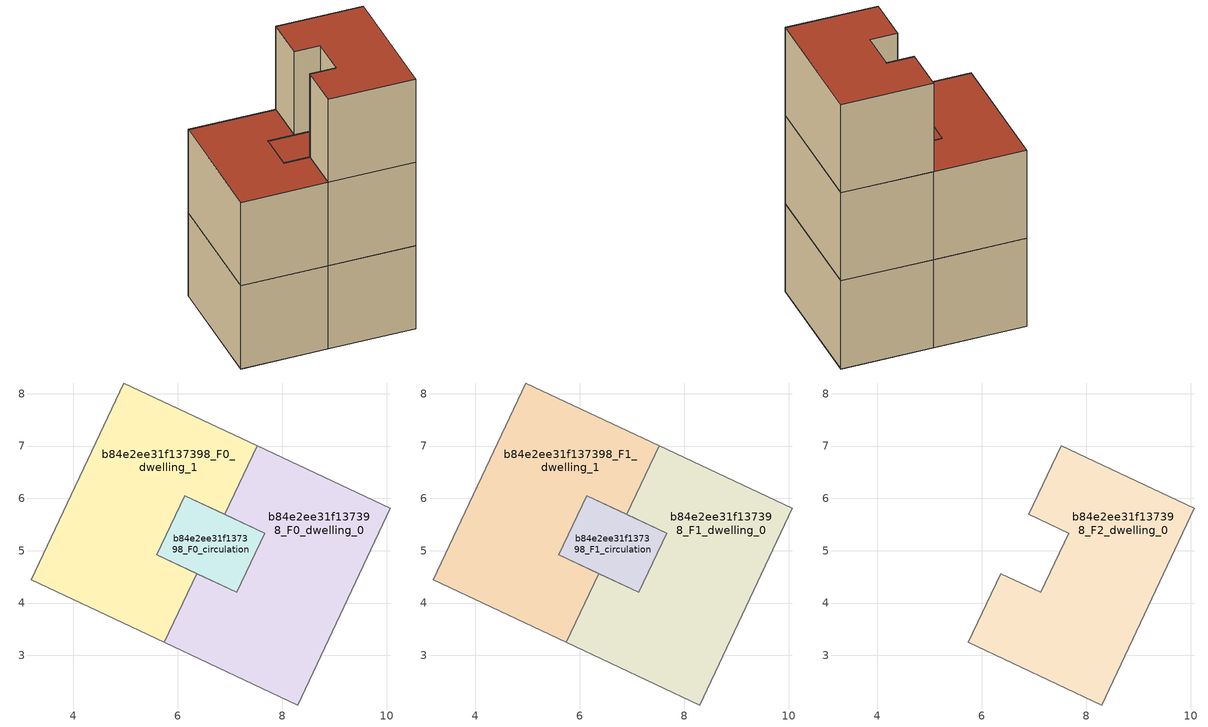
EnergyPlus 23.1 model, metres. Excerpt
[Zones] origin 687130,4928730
b84e2ee31f137398_F0_dwelling_0
 floor ground (EU_floor_Construction): 8.29,2.05 10.06,5.81 7.52,7.01 6.9,5.69 7.66,5.33 7.13,4.21 6.36,4.56 5.75,3.25 z0
 wall adiabatic (EU_wall_Construction): 6.36,4.56 7.13,4.21 / 7.66,5.33 6.9,5.69 / 7.52,7.01 10.06,5.81 8.29,2.05 5.75,3.25 6.37,4.56 z0:3
 wall to b84e2ee31f137398_F0_circulation (EU_wall_Construction): 7.13,4.21 7.66,5.33 z0:3
 wall to b84e2ee31f137398_F0_dwelling_1 (EU_wall_Construction): 6.9,5.69 7.51,7.01 z0:3
b84e2ee31f137398_F0_dwelling_1
 floor ground (EU_floor_Construction): 6.36,4.56 5.6,4.92 6.13,6.05 6.9,5.69 7.52,7.01 4.97,8.21 3.2,4.45 5.75,3.25 z0
 wall adiabatic (EU_wall_Construction): 6.9,5.69 6.13,6.05 / 5.6,4.92 6.36,4.56 / 6.37,4.56 5.75,3.25 3.2,4.45 4.97,8.21 7.52,7.01 z0:3
 wall to b84e2ee31f137398_F0_circulation (EU_wall_Construction): 6.13,6.05 5.6,4.92 z0:3
b84e2ee31f137398_F0_circulation
 floor ground (EU_floor_Construction): 7.13,4.21 7.66,5.33 6.13,6.05 5.6,4.92 z0
 wall adiabatic (EU_wall_Construction): 7.13,4.21 5.6,4.92 / 6.13,6.05 7.66,5.33 z0:3
b84e2ee31f137398_F1_dwelling_0
 floor to b84e2ee31f137398_F0_dwelling_0 (EU_floor_Construction): 8.29,2.05 10.06,5.81 7.51,7.01 6.9,5.69 7.66,5.33 7.13,4.21 6.36,4.56 5.75,3.25 z3
 wall adiabatic (EU_wall_Construction): 6.36,4.56 7.13,4.21 / 7.66,5.33 6.9,5.69 / 7.52,7.01 10.06,5.81 8.29,2.05 5.75,3.25 6.37,4.56 z3:6
 wall to b84e2ee31f137398_F1_circulation (EU_wall_Construction): 7.13,4.21 7.66,5.33 z3:6
 wall to b84e2ee31f137398_F1_dwelling_1 (EU_wall_Construction): 6.9,5.69 7.51,7.01 z3:6
b84e2ee31f137398_F1_dwelling_1
 floor to b84e2ee31f137398_F0_dwelling_1 (EU_floor_Construction): 6.36,4.56 5.6,4.92 6.13,6.05 6.9,5.69 7.51,7.01 4.97,8.21 3.2,4.45 5.75,3.25 z3
 wall adiabatic (EU_wall_Construction): 6.9,5.69 6.13,6.05 / 5.6,4.92 6.36,4.56 / 6.37,4.56 5.75,3.25 3.2,4.45 4.97,8.21 7.52,7.01 z3:6
 wall to b84e2ee31f137398_F1_circulation (EU_wall_Construction): 6.13,6.05 5.6,4.92 z3:6
 roof outside (EU_roof_Construction): 7.52,7.01 6.9,5.69 6.13,6.05 5.6,4.92 6.36,4.56 5.75,3.25 3.2,4.45 4.97,8.21 z6
b84e2ee31f137398_F1_circulation
 floor to b84e2ee31f137398_F0_circulation (EU_floor_Construction): 7.13,4.21 7.66,5.33 6.13,6.05 5.6,4.92 z3
 wall adiabatic (EU_wall_Construction): 7.13,4.21 5.6,4.92 / 6.13,6.05 7.66,5.33 z3:6
 roof outside (EU_roof_Construction): 7.66,5.33 7.13,4.21 5.6,4.92 6.13,6.05 z6
b84e2ee31f137398_F2_dwelling_0
 floor to b84e2ee31f137398_F1_dwelling_0 (EU_floor_Construction): 8.29,2.05 10.06,5.81 7.51,7.01 6.9,5.69 7.66,5.33 7.13,4.21 6.36,4.56 5.75,3.25 z6
 wall adiabatic (EU_wall_Construction): 5.75,3.25 6.36,4.56 7.13,4.21 7.66,5.33 6.9,5.69 7.52,7.01 10.06,5.81 8.29,2.05 5.75,3.25 z6:9
 roof outside (EU_roof_Construction): 10.06,5.81 8.29,2.05 5.75,3.25 6.36,4.56 7.13,4.21 7.66,5.33 6.9,5.69 7.52,7.01 z9
[Building]
EU S2 Campaign: North Axis=0; Terrain=City; Solar Distribution=FullExterior
[Site:Location]
Bologna: Latitude=44.5; Longitude=11.25; Time Zone=1; Elevation=37
[SizingPeriod:WeatherFileDays]
AnnualSizingPeriod: Begin Month=1; Begin Day of Month=1; End Month=12; End Day of Month=31; Day of Week for Start Day=Monday; Use Weather File Daylight Saving Period=No; Use Weather File Rain and Snow Indicators=No
[MATERIAL]
EU_InternalMass_Material: Roughness=MediumRough; Thickness=0.1; Conductivity=1; Density=1800; Specific Heat=900; Thermal Absorptance=0.9; Solar Absorptance=0.7; Visible Absorptance=0.7
[MATERIAL:NOMASS] Roughness=MediumRough; Thermal Absorptance=0.9; Solar Absorptance=0.7; Visible Absorptance=0.7
Name | Thermal Resistance
EU_wall_NoMass | 0.937881
EU_roof_NoMass | 0.548572
EU_floor_NoMass | 0.71348
[CONSTRUCTION]
EU_wall_Construction: EU_wall_NoMass
EU_roof_Construction: EU_roof_NoMass
EU_floor_Construction: EU_floor_NoMass
EU_InternalMass_Construction: EU_InternalMass_Material
[ZONE] Type=1; Multiplier=1; Ceiling Height=autocalculate; Floor Area=autocalculate; Part of Total Floor Area=Yes
Name | Volume
b84e2ee31f137398_F0_dwelling_0 | 31.9248
b84e2ee31f137398_F1_dwelling_0; b84e2ee31f137398_F2_dwelling_0 | 31.9226
b84e2ee31f137398_F0_dwelling_1 | 31.9241
b84e2ee31f137398_F1_dwelling_1 | 31.9233
b84e2ee31f137398_F0_circulation; b84e2ee31f137398_F1_circulation | 6.31201
[INTERNALMASS] Construction=EU_InternalMass_Construction
Name | Zone or ZoneList | Surface Area
b84e2ee31f137398_F0_dwelling_0_EU_InternalMass | b84e2ee31f137398_F0_dwelling_0 | 10.641
b84e2ee31f137398_F0_dwelling_1_EU_InternalMass | b84e2ee31f137398_F0_dwelling_1 | 10.641
b84e2ee31f137398_F1_dwelling_0_EU_InternalMass | b84e2ee31f137398_F1_dwelling_0 | 10.641
b84e2ee31f137398_F1_dwelling_1_EU_InternalMass | b84e2ee31f137398_F1_dwelling_1 | 10.641
b84e2ee31f137398_F2_dwelling_0_EU_InternalMass | b84e2ee31f137398_F2_dwelling_0 | 23.3716
[OTHEREQUIPMENT] Fuel Type=Electricity; Design Level Calculation Method=Watts/Area; Power per Zone Floor Area=1; Fraction Latent=0; Fraction Radiant=0; Fraction Lost=0; Carbon Dioxide Generation Rate=0; EndUse Subcategory=EU_Step8_InternalGains
Name | Zone or ZoneList or Space or SpaceList | Schedule
EU_Step8_InternalGain_b84e2ee31f137398_F0_dwelling_0_f000 | b84e2ee31f137398_F0_dwelling_0 | EU_Step8_GainSchedule_b84e2ee31f137398_F0_dwelling_0_f000
EU_Step8_InternalGain_b84e2ee31f137398_F0_dwelling_1_f000 | b84e2ee31f137398_F0_dwelling_1 | EU_Step8_GainSchedule_b84e2ee31f137398_F0_dwelling_1_f000
EU_Step8_InternalGain_b84e2ee31f137398_F1_dwelling_0_f000 | b84e2ee31f137398_F1_dwelling_0 | EU_Step8_GainSchedule_b84e2ee31f137398_F1_dwelling_0_f000
EU_Step8_InternalGain_b84e2ee31f137398_F1_dwelling_1_f000 | b84e2ee31f137398_F1_dwelling_1 | EU_Step8_GainSchedule_b84e2ee31f137398_F1_dwelling_1_f000
EU_Step8_InternalGain_b84e2ee31f137398_F2_dwelling_0_f000 | b84e2ee31f137398_F2_dwelling_0 | EU_Step8_GainSchedule_b84e2ee31f137398_F2_dwelling_0_f000
[ZONEINFILTRATION:DESIGNFLOWRATE] Schedule=EU_AlwaysOn; Design Flow Rate Calculation Method=Flow/Area; Flow Rate per Floor Area=0.0005; Constant Term Coefficient=1; Temperature Term Coefficient=0; Velocity Term Coefficient=0; Velocity Squared Term Coefficient=0
Name | Zone or ZoneList or Space or SpaceList
EU_Circulation_Infiltration_b84e2ee31f137398_F0_circulation | b84e2ee31f137398_F0_circulation
EU_Circulation_Infiltration_b84e2ee31f137398_F1_circulation | b84e2ee31f137398_F1_circulation
[ZONEVENTILATION:DESIGNFLOWRATE] Schedule=EU_AlwaysOn; Design Flow Rate Calculation Method=AirChanges/Hour; Air Changes per Hour=0.687892; Ventilation Type=Natural; Fan Pressure Rise=0; Fan Total Efficiency=1; Constant Term Coefficient=1; Temperature Term Coefficient=0; Velocity Term Coefficient=0; Velocity Squared Term Coefficient=0; Minimum Indoor Temperature=-100; Maximum Indoor Temperature=100; Delta Temperature=-100; Minimum Outdoor Temperature=-100; Maximum Outdoor Temperature=100; Maximum Wind Speed=40
Name | Zone or ZoneList or Space or SpaceList
EU_ConstantAir_b84e2ee31f137398_F0_dwelling_0 | b84e2ee31f137398_F0_dwelling_0
EU_ConstantAir_b84e2ee31f137398_F0_dwelling_1 | b84e2ee31f137398_F0_dwelling_1
EU_ConstantAir_b84e2ee31f137398_F1_dwelling_0 | b84e2ee31f137398_F1_dwelling_0
EU_ConstantAir_b84e2ee31f137398_F1_dwelling_1 | b84e2ee31f137398_F1_dwelling_1
EU_ConstantAir_b84e2ee31f137398_F2_dwelling_0 | b84e2ee31f137398_F2_dwelling_0
[HVACTEMPLATE:THERMOSTAT] Constant Heating Setpoint=20; Constant Cooling Setpoint=50
EU_HeatOnly_b84e2ee31f137398_F0_dwelling_0; EU_HeatOnly_b84e2ee31f137398_F0_dwelling_1; EU_HeatOnly_b84e2ee31f137398_F1_dwelling_0; EU_HeatOnly_b84e2ee31f137398_F1_dwelling_1; EU_HeatOnly_b84e2ee31f137398_F2_dwelling_0
[HVACTEMPLATE:ZONE:IDEALLOADSAIRSYSTEM] System Availability Schedule=EU_AlwaysOn; Maximum Heating Supply Air Temperature=50; Minimum Cooling Supply Air Temperature=13; Maximum Heating Supply Air Humidity Ratio=0.0156; Minimum Cooling Supply Air Humidity Ratio=0.0077; Heating Limit=NoLimit; Cooling Limit=NoLimit; Heating Availability Schedule=EU_AlwaysOn; Cooling Availability Schedule=EU_CoolingOff; Dehumidification Control Type=ConstantSensibleHeatRatio; Cooling Sensible Heat Ratio=0.7; Dehumidification Setpoint=60; Humidification Control Type=None; Humidification Setpoint=30; Outdoor Air Method=None; Outdoor Air Flow Rate per Person=0.00944; Outdoor Air Flow Rate per Zone Floor Area=0; Outdoor Air Flow Rate per Zone=0; Demand Controlled Ventilation Type=None; Outdoor Air Economizer Type=NoEconomizer; Heat Recovery Type=None; Sensible Heat Recovery Effectiveness=0.7; Latent Heat Recovery Effectiveness=0.65
Name | Template Thermostat
b84e2ee31f137398_F0_dwelling_0 | EU_HeatOnly_b84e2ee31f137398_F0_dwelling_0
b84e2ee31f137398_F0_dwelling_1 | EU_HeatOnly_b84e2ee31f137398_F0_dwelling_1
b84e2ee31f137398_F1_dwelling_0 | EU_HeatOnly_b84e2ee31f137398_F1_dwelling_0
b84e2ee31f137398_F1_dwelling_1 | EU_HeatOnly_b84e2ee31f137398_F1_dwelling_1
b84e2ee31f137398_F2_dwelling_0 | EU_HeatOnly_b84e2ee31f137398_F2_dwelling_0
[SIZING:ZONE] Zone Cooling Design Supply Air Temperature Input Method=SupplyAirTemperature; Zone Cooling Design Supply Air Temperature=13; Zone Heating Design Supply Air Temperature Input Method=SupplyAirTemperature; Zone Heating Design Supply Air Temperature=50; Zone Cooling Design Supply Air Humidity Ratio=0.008; Zone Heating Design Supply Air Humidity Ratio=0.008; Cooling Design Air Flow Method=DesignDay; Cooling Design Air Flow Rate=0; Cooling Minimum Air Flow per Zone Floor Area=0.000762; Cooling Minimum Air Flow=0; Cooling Minimum Air Flow Fraction=0.2; Heating Design Air Flow Method=DesignDay; Heating Design Air Flow Rate=0; Heating Maximum Air Flow per Zone Floor Area=0.002032; Heating Maximum Air Flow=0.141576; Heating Maximum Air Flow Fraction=0.3; Account for Dedicated Outdoor Air System=No; Dedicated Outdoor Air System Control Strategy=NeutralSupplyAir; Dedicated Outdoor Air Low Setpoint Temperature for Design=autosize; Dedicated Outdoor Air High Setpoint Temperature for Design=autosize; Zone Load Sizing Method=Sensible Load Only No Latent Load; Zone Latent Cooling Design Supply Air Humidity Ratio Input Method=HumidityRatioDifference; Zone Cooling Design Supply Air Humidity Ratio Difference=0.005; Zone Latent Heating Design Supply Air Humidity Ratio Input Method=HumidityRatioDifference; Zone Humidification Design Supply Air Humidity Ratio Difference=0.005
b84e2ee31f137398_F0_dwelling_0; b84e2ee31f137398_F0_dwelling_1; b84e2ee31f137398_F1_dwelling_0; b84e2ee31f137398_F1_dwelling_1; b84e2ee31f137398_F2_dwelling_0
[SCHEDULE:CONSTANT]
Name | Hourly Value
EU_AlwaysOn | 1
EU_CoolingOff | 0
[SCHEDULE:FILE] Column Number=1; Rows to Skip at Top=0; Number of Hours of Data=8760; Column Separator=Comma; Interpolate to Timestep=No; Minutes per Item=60; Adjust Schedule for Daylight Savings=Yes
Name | File
EU_Step8_GainSchedule_b84e2ee31f137398_F0_dwelling_0_f000 | ../../schedules/b84e2ee31f137398/b84e2ee31f137398_F0_dwelling_0_f000_gain.csv
EU_Step8_GainSchedule_b84e2ee31f137398_F0_dwelling_1_f000 | ../../schedules/b84e2ee31f137398/b84e2ee31f137398_F0_dwelling_1_f000_gain.csv
EU_Step8_GainSchedule_b84e2ee31f137398_F1_dwelling_0_f000 | ../../schedules/b84e2ee31f137398/b84e2ee31f137398_F1_dwelling_0_f000_gain.csv
EU_Step8_GainSchedule_b84e2ee31f137398_F1_dwelling_1_f000 | ../../schedules/b84e2ee31f137398/b84e2ee31f137398_F1_dwelling_1_f000_gain.csv
EU_Step8_GainSchedule_b84e2ee31f137398_F2_dwelling_0_f000 | ../../schedules/b84e2ee31f137398/b84e2ee31f137398_F2_dwelling_0_f000_gain.csv
